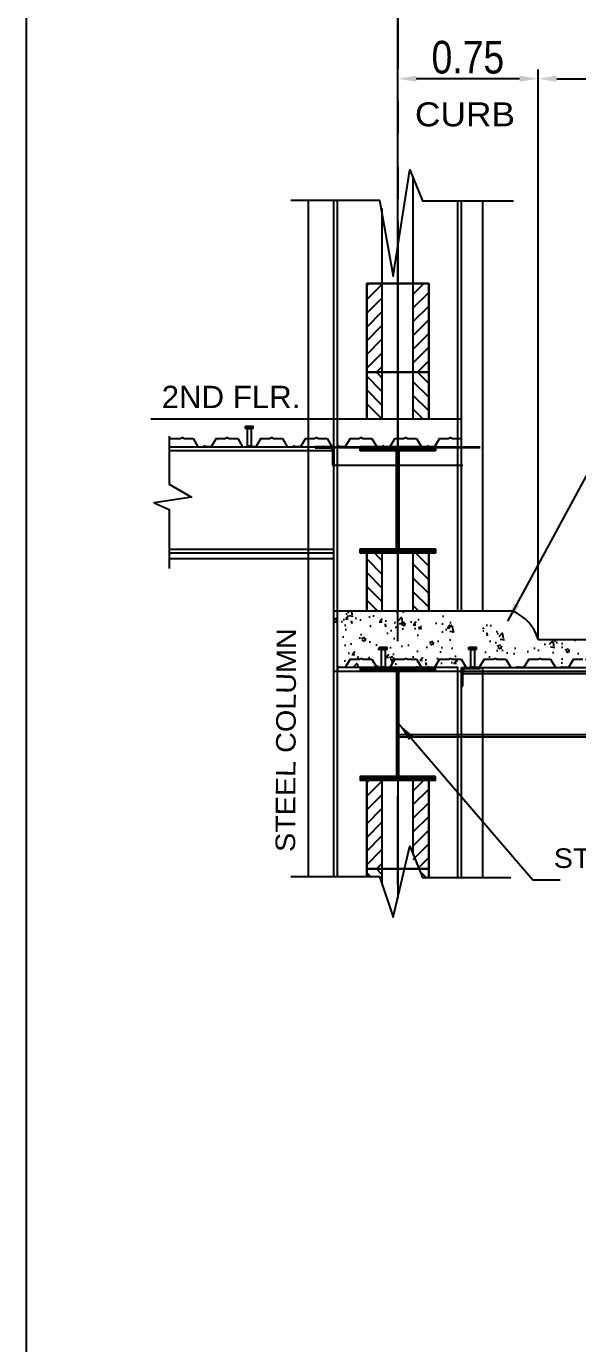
# Model space of a CAD drawing. Header units: millimetres. Extents: x 2148 to 2681, y 758 to 986.
# Drawn here: x 2247.85 to 2253.77, y 779.53 to 793.68 of the extents above; entities that cross this region are included whole.
import ezdxf

# ---------------------------------------------------------------- set-up
doc = ezdxf.new("R2010")
doc.units = ezdxf.units.MM
doc.linetypes.add('CENTER2', pattern=[28.575, 19.05, -3.175, 3.175, -3.175])
doc.linetypes.add('PHANTOMX2', pattern=[5, 2.5, -0.5, 0.5, -0.5, 0.5, -0.5])
for name, color, linetype in [('0.2', 10, 'Continuous'), ('4', 4, 'Continuous'), ('cladding', 2, 'Continuous'), ('contrucion line05', 86, 'Continuous'), ('D', 1, 'Continuous'), ('grid', 241, 'PHANTOMX2'), ('HATCH', 8, 'Continuous'), ('S_GRID LINES', 252, 'Continuous'), ('TEXT', 6, 'Continuous')]:
    doc.layers.add(name, color=color, linetype=linetype)
doc.layers.add('0.3', color=160, linetype='Continuous', lineweight=30)
doc.styles.add('ARIALNW', font='ARIALN.TTF')
doc.styles.add('MMTX$0$ESMX$0$X-OPTA1D', font='x-opta1d')
doc.styles.add('SWISS', font='swissl.ttf')
doc.dimstyles.new('DIM 200', dxfattribs={"dimtxt": 0.36, "dimasz": 0.35, "dimexe": 0.1, "dimexo": 0, "dimgap": 0.08, "dimtad": 1, "dimlfac": 2, "dimrnd": 0.005, "dimzin": 1, "dimdsep": 46, "dimtxsty": 'ARIALNW', "dimcen": 0.09, "dimclrd": 6, "dimclre": 6, "dimclrt": 13, "dimadec": 0, "dimazin": 0, "dimtfac": 1, "dimtofl": 0, "dimtmove": 2, "dimatfit": 3, "dimfxl": 1, "dimtolj": 1, "dimtzin": 0, "dimarcsym": 0})
doc.dimstyles.new('FIM 50', dxfattribs={"dimtxt": 0.35, "dimasz": 0.2, "dimexe": 0.1, "dimexo": 0, "dimgap": 0.05, "dimtad": 1, "dimlfac": 0.5, "dimzin": 0, "dimdsep": 46, "dimtxsty": 'ARIALNW', "dimcen": 0.09, "dimclrd": 6, "dimclre": 6, "dimclrt": 13, "dimadec": 0, "dimazin": 0, "dimtfac": 1, "dimtofl": 0, "dimtmove": 2, "dimatfit": 3, "dimfxl": 1, "dimtolj": 1, "dimtzin": 0, "dimarcsym": 0})
pattern_1 = [(50, (-5876.37944, -5359.62483), (0.364369338, -0.031878171), [0.0381, -0.4191]), (355, (-5876.37944, -5359.62483), (-0.070485652, 0.382113286), [0.03048, -0.33528]), (100.451, (-5876.34907, -5359.6275), (0.293885003, 0.350233376), [0.03238, -0.35618]), (46.1842, (-5876.37944, -5359.52323), (0.542158082, -0.084084656), [0.05715, -0.62865]), (96.6356, (-5876.33426, -5359.53023), (0.47480847, 0.494851112), [0.04857, -0.53427]), (351.184, (-5876.37944, -5359.5232), (0.474809212, 0.494850236), [0.04572, -0.50292]), (21, (-5876.32864, -5359.54863), (0.30322976, -0.204531037), [0.0381, -0.4191]), (326, (-5876.32864, -5359.54863), (0.123604057, 0.368375932), [0.03048, -0.33528]), (71.4514, (-5876.30337, -5359.56567), (0.426832982, 0.163845715), [0.03238, -0.35618]), (37.5, (-5876.37944, -5359.62483), (0.0061772065, 0.1691100777), [0, -0.331216, 0, -0.34036, 0, -0.33655]), (7.5, (-5876.37944, -5359.62483), (0.133639325, 0.2003611496), [0, -0.194056, 0, -0.323596, 0, -0.12827]), (327.5, (-5876.49272, -5359.62483), (0.2711811903, -0.011457488), [0, -0.127, 0, -0.39624, 0, -0.52578]), (317.5, (-5876.54352, -5359.62483), (0.296258363, 0.050852982), [0, -0.1651, 0, -0.263144, 0, -0.37338])]

# ---------------------------------------------------------------- blocks, each defined once
blk = doc.blocks.new('*D2343')
at = {"color": 6, "lineweight": -2, "transparency": 16777216}
for p, q in [((2253.345, 787.092), (2253.345, 793.215)), ((2268.345, 787.092), (2268.345, 793.215)), ((2253.545, 793.115), (2268.145, 793.115))]:
    blk.add_line(p, q, dxfattribs=at)
at = {"color": 6, "transparency": 16777216}
for points in [[(2253.545, 793.148), (2253.545, 793.082), (2253.345, 793.115)], [(2268.145, 793.148), (2268.145, 793.082), (2268.345, 793.115)]]:
    blk.add_solid(points, dxfattribs=at)
at = {"layer": 'Defpoints', "color": 0, "transparency": 16777216}
for p in [(2268.345, 793.115), (2253.345, 787.092, 0), (2268.345, 787.092, 0)]:
    blk.add_point(p, dxfattribs=at)
at = {"color": 13, "transparency": 16777216, "insert": (2260.845, 793.344), "char_height": 0.35, "attachment_point": 5, "style": 'ARIALNW'}
blk.add_mtext('\\A1;7.50', dxfattribs=at)
blk = doc.blocks.new('*D2345')
at = {"color": 6, "lineweight": -2, "transparency": 16777216}
for p, q in [((2251.836, 787.076), (2251.836, 793.215)), ((2253.345, 792.379), (2253.345, 793.215)), ((2253.145, 793.115), (2252.036, 793.115))]:
    blk.add_line(p, q, dxfattribs=at)
at = {"color": 6, "transparency": 16777216}
for points in [[(2252.036, 793.148), (2252.036, 793.082), (2251.836, 793.115)], [(2253.145, 793.148), (2253.145, 793.082), (2253.345, 793.115)]]:
    blk.add_solid(points, dxfattribs=at)
at = {"layer": 'Defpoints', "color": 0, "transparency": 16777216}
for p in [(2251.836, 793.115), (2253.345, 792.379), (2251.836, 787.076, 0)]:
    blk.add_point(p, dxfattribs=at)
at = {"color": 13, "transparency": 16777216, "insert": (2252.59, 793.344), "char_height": 0.35, "attachment_point": 5, "style": 'ARIALNW'}
blk.add_mtext('\\A1;0.75', dxfattribs=at)

msp = doc.modelspace()

# ---------------------------------------------------------------- hatches: boundary and pattern name
at = {"layer": 'contrucion line05', "ltscale": 0.5}
h = msp.add_hatch(dxfattribs=at)
h.set_pattern_fill('ANSI31', color=256, scale=0.833333, style=0)
h.set_pattern_definition([(45, (2098.81284, 798.03615), (-0.073656956, 0.073656956), [])])
h.paths.add_polyline_path([(2252.1695653, 790.9153893), (2252.0028986, 790.9153893), (2252.0028986, 789.9632986), (2252.1695653, 789.9632986)])
h.paths.add_polyline_path([(2251.6695653, 790.9153893), (2251.5028986, 790.9153893), (2251.5028986, 789.9632986), (2251.6695653, 789.9632986)])
h = msp.add_hatch(dxfattribs=at)
h.set_pattern_fill('ANSI31', color=256, scale=0.833333, style=0)
h.set_pattern_definition([(315, (2098.81284, 781.89045), (-0.073656956, -0.073656956), [])])
h.paths.add_polyline_path([(2252.0028986, 789.4632986), (2252.1695653, 789.4632986), (2252.1695653, 789.9632986), (2252.0028986, 789.9632986)])
h.paths.add_polyline_path([(2251.5028986, 789.4632986), (2251.6695653, 789.4632986), (2251.6695653, 789.9632986), (2251.5028986, 789.9632986)])
h = msp.add_hatch(dxfattribs=at)
h.set_pattern_fill('ANSI31', color=256, scale=0.833333, style=0)
h.set_pattern_definition([(315, (2098.81284, 780.22378), (-0.073656956, -0.073656956), [])])
h.paths.add_polyline_path([(2252.0028986, 787.3980019), (2252.1695653, 787.3980019), (2252.1695653, 788.0632986), (2252.0028986, 788.0632986)])
h.paths.add_polyline_path([(2251.5028986, 787.3980019), (2251.6695653, 787.3980019), (2251.6695653, 788.0632986), (2251.5028986, 788.0632986)])
h = msp.add_hatch(dxfattribs=at)
h.set_pattern_fill('ANSI31', color=256, scale=0.833333, style=0)
h.set_pattern_definition([(45, (2098.81284, 792.70281), (-0.073656956, 0.073656956), [])])
h.paths.add_polyline_path([(2252.1695653, 785.5819127), (2252.0028986, 785.5819127), (2252.0028986, 784.6299653), (2252.1695653, 784.6299653)])
h.paths.add_polyline_path([(2251.6695653, 785.5819127), (2251.5028986, 785.5819127), (2251.5028986, 784.6299653), (2251.6695653, 784.6299653)])
h = msp.add_hatch(dxfattribs=at)
h.set_pattern_fill('ANSI31', color=256, scale=0.833333, style=0)
h.set_pattern_definition([(315, (2098.81284, 776.55712), (-0.073656956, -0.073656956), [])])
h.paths.add_polyline_path([(2252.0661104, 784.6299653), (2252.1037062, 784.5387207), (2252.1695653, 784.5387207), (2252.1695653, 784.6299653)])
h.paths.add_polyline_path([(2251.5028986, 784.5464127), (2251.6388216, 784.5464127), (2251.668081, 784.4617803), (2251.6695653, 784.4617803), (2251.6695653, 784.6299653), (2251.5028986, 784.6299653)])
at = {"layer": 'D'}
h = msp.add_hatch(dxfattribs=at)
h.set_pattern_fill('AR-CONC', color=256, scale=0.002, style=0)
h.set_pattern_definition(pattern_1)
h.paths.add_polyline_path([(2252.4821915, 786.7916731), (2252.4821915, 787.3980019), (2251.1902724, 787.3980019), (2251.1902724, 786.7916731)])
h.paths.add_polyline_path([(2251.1502724, 786.7516731), (2251.1902724, 786.7516731), (2251.1902724, 786.7916731), (2251.1902724, 787.3980019), (2251.1502724, 787.3980019)])
h = msp.add_hatch(dxfattribs=at)
h.set_pattern_fill('AR-CONC', color=256, scale=0.002, style=0)
h.set_pattern_definition(pattern_1)
h.paths.add_polyline_path([(2257.4023504, 787.0115719), (2257.4783777, 787.0115719), (2257.4783777, 786.9873593), (2257.45999, 786.9873593), (2257.45999, 786.7916731), (2257.5129073, 786.7916731), (2257.5643493, 786.8803586), (2257.6643493, 786.8803586), (2257.6816028, 786.8897532), (2257.6988562, 786.8803586), (2257.7988562, 786.8803586), (2257.8502982, 786.7916731), (2257.9097302, 786.7916731), (2257.9216166, 786.8047851), (2257.933503, 786.7916731), (2257.992935, 786.7916731), (2258.044377, 786.8803586), (2258.144377, 786.8803586), (2258.1616304, 786.8897532), (2258.1788839, 786.8803586), (2258.2788839, 786.8803586), (2258.3303259, 786.7916731), (2258.3897579, 786.7916731), (2258.4016443, 786.8047851), (2258.4135307, 786.7916731), (2258.4729627, 786.7916731), (2258.5244047, 786.8803586), (2258.5305556, 786.8803586), (2258.5305556, 787.0916731), (2252.9944825, 787.0916731, 0.2091093249), (2252.7508894, 787.386206), (2252.7508894, 786.8576307), (2252.7640727, 786.8803586), (2252.8640727, 786.8803586), (2252.8813261, 786.8897532), (2252.8985795, 786.8803586), (2252.9985795, 786.8803586), (2253.0500215, 786.7916731), (2253.1094535, 786.7916731), (2253.1213399, 786.8047851), (2253.1332263, 786.7916731), (2253.1926583, 786.7916731), (2253.2441003, 786.8803586), (2253.3441003, 786.8803586), (2253.3613537, 786.8897532), (2253.3786072, 786.8803586), (2253.4786072, 786.8803586), (2253.5300492, 786.7916731), (2253.5894812, 786.7916731), (2253.6013676, 786.8047851), (2253.613254, 786.7916731), (2253.672686, 786.7916731), (2253.724128, 786.8803586), (2253.824128, 786.8803586), (2253.8413814, 786.8897532), (2253.8586348, 786.8803586), (2253.9586348, 786.8803586), (2254.0100769, 786.7916731), (2254.0620436, 786.7916731), (2254.0620436, 786.9873593), (2254.0421567, 786.9873593), (2254.0421567, 787.0115719), (2254.118184, 787.0115719), (2254.118184, 786.9873593), (2254.0997963, 786.9873593), (2254.0997963, 786.7916731), (2254.1527136, 786.7916731), (2254.2041557, 786.8803586), (2254.3041557, 786.8803586), (2254.3214091, 786.8897532), (2254.3386625, 786.8803586), (2254.4386625, 786.8803586), (2254.4901045, 786.7916731), (2254.5495365, 786.7916731), (2254.5614229, 786.8047851), (2254.5733093, 786.7916731), (2254.6327413, 786.7916731), (2254.6841833, 786.8803586), (2254.7841833, 786.8803586), (2254.8014368, 786.8897532), (2254.8186902, 786.8803586), (2254.9186902, 786.8803586), (2254.9701322, 786.7916731), (2255.0295642, 786.7916731), (2255.0414506, 786.8047851), (2255.053337, 786.7916731), (2255.112769, 786.7916731), (2255.164211, 786.8803586), (2255.264211, 786.8803586), (2255.2814644, 786.8897532), (2255.2987178, 786.8803586), (2255.3987178, 786.8803586), (2255.4501599, 786.7916731), (2255.5021266, 786.7916731), (2255.5021266, 786.9873593), (2255.4822397, 786.9873593), (2255.4822397, 787.0115719), (2255.558267, 787.0115719), (2255.558267, 786.9873593), (2255.5398793, 786.9873593), (2255.5398793, 786.7916731), (2255.5927967, 786.7916731), (2255.6442387, 786.8803586), (2255.7442387, 786.8803586), (2255.7614921, 786.8897532), (2255.7787455, 786.8803586), (2255.8787455, 786.8803586), (2255.9301875, 786.7916731), (2255.9896195, 786.7916731), (2256.0015059, 786.8047851), (2256.0133923, 786.7916731), (2256.0728243, 786.7916731), (2256.1242663, 786.8803586), (2256.2242663, 786.8803586), (2256.2415198, 786.8897532), (2256.2587732, 786.8803586), (2256.3587732, 786.8803586), (2256.4102152, 786.7916731), (2256.4696472, 786.7916731), (2256.4815336, 786.8047851), (2256.49342, 786.7916731), (2256.552852, 786.7916731), (2256.604294, 786.8803586), (2256.704294, 786.8803586), (2256.7215474, 786.8897532), (2256.7388009, 786.8803586), (2256.8388009, 786.8803586), (2256.8902429, 786.7916731), (2256.9496749, 786.7916731), (2256.9615613, 786.8047851), (2256.9734477, 786.7916731), (2257.0328797, 786.7916731), (2257.0843217, 786.8803586), (2257.1843217, 786.8803586), (2257.2015751, 786.8897532), (2257.2188285, 786.8803586), (2257.3188285, 786.8803586), (2257.3702705, 786.7916731), (2257.4222373, 786.7916731), (2257.4222373, 786.9873593), (2257.4023504, 786.9873593)])
at = {"layer": 'HATCH', "ltscale": 0.5}
h = msp.add_hatch(dxfattribs=at)
h.set_pattern_fill('ANSI31', color=256, scale=0.04, style=0)
h.set_pattern_definition([(45, (321256.9054216, 11783.3777246), (-0.00353553390593, 0.00353553390593), [])])
h.paths.add_polyline_path([(2251.1376942, 789.1256454, 0.318843234), (2251.1125182, 789.1512986), (2251.1502377, 789.1512986), (2251.1496942, 788.9632995), (2251.1376942, 788.9632995)])
h.paths.add_polyline_path([(2250.9502238, 789.1632986), (2250.9502238, 789.1512986), (2251.1502377, 789.1512986), (2251.1502724, 789.1632986)])
h = msp.add_hatch(dxfattribs=at)
h.set_pattern_fill('ANSI31', color=256, scale=0.04, style=0)
h.set_pattern_definition([(45, (321220.904176, 11783.3777246), (-0.00353553390593, 0.00353553390593), [])])
edge = h.paths.add_edge_path()
edge.add_line((2252.2409672, 788.0632986), (2251.8637374, 788.0632986))
edge.add_arc((2251.8637374, 788.0788976), 0.0155989, 174.09726714, 270, ccw=False)
edge.add_line((2251.8482212, 788.0805017), (2251.8482212, 789.1060958))
edge.add_arc((2251.8637374, 789.1077), 0.0155989, 89.63455467, 185.90273286, ccw=False)
edge.add_line((2251.8638369, 789.1232986), (2252.2409672, 789.1232986))
edge.add_line((2252.2409672, 789.1232986), (2252.2409672, 789.1632986))
edge.add_line((2252.2409672, 789.1632986), (2251.4325549, 789.1632986))
edge.add_line((2251.4325549, 789.1632986), (2251.4325549, 789.1232986))
edge.add_line((2251.4325549, 789.1232986), (2251.808588, 789.1232986))
edge.add_arc((2251.8086875, 789.1077), 0.0155989, -4.29209329, 90.36544533, ccw=False)
edge.add_line((2251.8242427, 789.1065326), (2251.8242427, 788.080065))
edge.add_arc((2251.8086875, 788.0788976), 0.0155989, -90, 4.29209328, ccw=False)
edge.add_line((2251.8086875, 788.0632986), (2251.4325549, 788.0632986))
edge.add_line((2251.4325549, 788.0632986), (2251.4325549, 788.0232986))
edge.add_line((2251.4325549, 788.0232986), (2252.2409672, 788.0232986))
edge.add_line((2252.2409672, 788.0232986), (2252.2409672, 788.0632986))
h = msp.add_hatch(dxfattribs=at)
h.set_pattern_fill('ANSI31', color=256, scale=0.04, style=0)
h.set_pattern_definition([(45, (321220.903647, 11781.006099), (-0.00353553390593, 0.00353553390593), [])])
edge = h.paths.add_edge_path()
edge.add_line((2252.2404381, 785.6219127), (2251.8632083, 785.6219127))
edge.add_arc((2251.8632083, 785.6375116), 0.0155989, 174.09726714, 270, ccw=False)
edge.add_line((2251.8476921, 785.6391158), (2251.8476921, 786.7344703))
edge.add_arc((2251.8632083, 786.7360745), 0.0155989, 89.63455467, 185.90273286, ccw=False)
edge.add_line((2251.8633078, 786.7516731), (2252.2404381, 786.7516731))
edge.add_line((2252.2404381, 786.7516731), (2252.2404381, 786.7916731))
edge.add_line((2252.2404381, 786.7916731), (2251.4320258, 786.7916731))
edge.add_line((2251.4320258, 786.7916731), (2251.4320258, 786.7516731))
edge.add_line((2251.4320258, 786.7516731), (2251.8080589, 786.7516731))
edge.add_arc((2251.8081584, 786.7360745), 0.0155989, -4.29209329, 90.36544533, ccw=False)
edge.add_line((2251.8237136, 786.7349071), (2251.8237136, 785.638679))
edge.add_arc((2251.8081584, 785.6375116), 0.0155989, -90, 4.29209328, ccw=False)
edge.add_line((2251.8081584, 785.6219127), (2251.4320258, 785.6219127))
edge.add_line((2251.4320258, 785.6219127), (2251.4320258, 785.5819127))
edge.add_line((2251.4320258, 785.5819127), (2252.2404381, 785.5819127))
edge.add_line((2252.2404381, 785.5819127), (2252.2404381, 785.6219127))
h = msp.add_hatch(dxfattribs=at)
h.set_pattern_fill('ANSI31', color=256, scale=0.04, style=0)
h.set_pattern_definition([(135, (-316753.2329576, 11781.006099), (0.00353553390593, 0.00353553390593), [])])
h.paths.add_polyline_path([(2252.5347698, 786.7540198, -0.318843234), (2252.5599457, 786.7796731), (2252.5222262, 786.7796731), (2252.5227698, 786.5916739), (2252.5347698, 786.5916739)])
h.paths.add_polyline_path([(2252.7222401, 786.7916731), (2252.7222401, 786.7796731), (2252.5222262, 786.7796731), (2252.5221915, 786.7916731)])

# ---------------------------------------------------------------- linework, layer by layer
at = {"layer": '0.2', "ltscale": 0.5}
for p, q in [((2252.0028986, 789.9632986, 0.0000001), (2252.0028986, 792.0484723, 0.0000001)), ((2251.6695653, 789.9632986, 0.0000001), (2251.6695653, 791.72258, 0.0000001)), ((2251.6695653, 789.4632986, 0.0000001), (2251.6695653, 789.9632986, 0.0000001)), ((2252.0028986, 789.4632986, 0.0000001), (2252.0028986, 789.9632986, 0.0000001)), ((2251.6695653, 787.3980019, 0.0000001), (2251.6695653, 788.0632986, 0.0000001)), ((2252.0028986, 787.3980019, 0.0000001), (2252.0028986, 788.0632986, 0.0000001)), ((2251.6695653, 784.4617803, 0.0000001), (2251.6695653, 785.5819127, 0.0000001)), ((2252.0028986, 784.7833793, 0.0000001), (2252.0028986, 785.6219127, 0.0000001))]:
    msp.add_line(p, q, dxfattribs=at)
at = {"layer": '0.3', "ltscale": 0.5, "elevation": 0.0000001}
msp.add_lwpolyline([(2251.5028986, 789.9632986), (2252.1695653, 789.9632986), (2252.1695653, 790.9153893), (2251.5028986, 790.9153893)], close=True, dxfattribs=at)
for points in [[(2251.5028986, 789.4632986), (2251.5028986, 789.9632986), (2252.1695653, 789.9632986), (2252.1695653, 789.4632986)], [(2251.8482212, 788.6299653), (2251.8242427, 788.6299653)], [(2251.5028986, 787.3980019), (2251.5028986, 788.0632986)], [(2252.1695653, 788.0632986), (2252.1695653, 787.3980019)], [(2251.8476921, 785.9632986), (2251.8237136, 785.9632986)], [(2251.5028986, 785.5819127), (2251.5028986, 784.6299653), (2252.1695653, 784.6299653), (2252.1695653, 785.5819127)], [(2251.5028986, 784.5464127), (2251.5028986, 784.6299653), (2252.1695653, 784.6299653), (2252.1695653, 784.5387207)]]:
    msp.add_lwpolyline(points, dxfattribs=at)
at = {"layer": '4', "elevation": 0}
msp.add_lwpolyline([(2272.8500187, 797.1148082), (2247.8451459, 797.1148082), (2247.8451459, 763.8388046), (2272.8500187, 763.8388046)], close=True, dxfattribs=at)
at = {"layer": 'cladding', "elevation": 0}
for points in [[(2250.6878049, 791.8115057), (2251.6388216, 791.8115057), (2251.7888088, 790.9964266), (2251.9659388, 792.1381734), (2252.1037062, 791.8038137), (2253.080632, 791.8038137)], [(2250.6878049, 784.5464127), (2251.6388216, 784.5464127), (2251.7888088, 784.1125762), (2251.9659388, 784.8730804), (2252.1037062, 784.5387207), (2253.0512159, 784.5387207)]]:
    msp.add_lwpolyline(points, dxfattribs=at)
at = {"layer": 'D', "color": 3, "ltscale": 0.5}
for p, q in [((2251.1502724, 784.5464127, 0.0000001), (2251.1502724, 791.8115057, 0.0000001)), ((2251.1902724, 784.5464127, 0.0000001), (2251.1902724, 791.8115057, 0.0000001)), ((2252.4821915, 787.3980019, 0.0000001), (2252.4821915, 791.8038137, 0.0000001)), ((2252.5221915, 787.3980019, 0.0000001), (2252.5221915, 791.8038137, 0.0000001)), ((2252.4821915, 784.5387207, 0.0000001), (2252.4821915, 786.7916731, 0.0000001)), ((2252.5221915, 784.5387207, 0.0000001), (2252.5221915, 786.7916731, 0.0000001)), ((2252.5221915, 786.7916731, 0), (2269.1502724, 786.7916731, 0)), ((2252.5221915, 786.7516731, 0), (2257.828111, 786.7516731, 0))]:
    msp.add_line(p, q, dxfattribs=at)
at = {"layer": 'D', "color": 2}
for p, q in [((2251.836232, 791.5812796, 0.0000001), (2251.836232, 789.1632986, 0.0000001)), ((2251.836232, 788.0232986, 0.0000001), (2251.836232, 787.3980019, 0.0000001)), ((2251.836232, 785.5819127, 0.0000001), (2251.836232, 784.3161866, 0.0000001))]:
    msp.add_line(p, q, dxfattribs=at)
at = {"layer": 'D', "ltscale": 0.5}
for p, q in [((2249.1830361, 789.4632986, 0.0000003), (2252.5221915, 789.4632986, 0.0000003)), ((2249.3825882, 789.1632986, 0.0000002), (2251.1515179, 789.1632986, 0.0000002)), ((2249.3825882, 789.1232986, 0.0000002), (2251.1515179, 789.1232986, 0.0000002)), ((2250.9502238, 789.1632986, 0.0000002), (2250.9502238, 789.1512986, 0.0000002)), ((2251.4325549, 789.1512986, 0.0000002), (2250.9502238, 789.1512986, 0.0000002)), ((2251.1376942, 788.9632995, -0.0000001), (2251.1376942, 789.1256454, 0.0000001)), ((2252.7222401, 789.1512986, 0.0000002), (2252.2409672, 789.1512986, 0.0000002)), ((2251.8242427, 788.9632995, -0.0000001), (2251.1376942, 788.9632995, -0.0000001)), ((2252.5347698, 788.9632995, -0.0000001), (2251.8482212, 788.9632995, -0.0000001)), ((2249.3825882, 788.0632986, 0.0000002), (2251.1515179, 788.0632986, 0.0000002)), ((2249.3825882, 788.0232986, 0.0000002), (2251.1515179, 788.0232986, 0.0000002)), ((2253.0759469, 787.3980019, 0), (2251.1502724, 787.3980019, 0.0000001)), ((2253.3447031, 787.0916731, 0), (2268.3450643, 787.0916731, 0.0000001))]:
    msp.add_line(p, q, dxfattribs=at)
at = {"layer": 'D'}
for p, q in [((2251.1502724, 786.7516731, -0.0000001), (2257.828111, 786.7516731, 0)), ((2252.5221915, 786.7269823, -0.0000001), (2257.828111, 786.7269823, 0)), ((2251.8476921, 786.0721202, 0), (2269.8237136, 786.0721202, 0.0000002)), ((2251.8476921, 786.0474294, 0), (2269.8237136, 786.0474294, 0.0000002))]:
    msp.add_line(p, q, dxfattribs=at)
at = {"layer": 'D', "ltscale": 0.5, "elevation": 0}
msp.add_lwpolyline([(2249.3802315, 789.2758275), (2249.3802315, 788.7625121), (2249.6214534, 788.6204093), (2249.2202591, 788.5620483), (2249.3802315, 788.4909993), (2249.3802315, 787.856618)], dxfattribs=at)
at = {"layer": 'D', "color": 3, "ltscale": 0.5, "elevation": 0.0000001}
for points in [[(2251.808787, 789.1232986), (2251.4325549, 789.1232986), (2251.4325549, 789.1632986), (2252.2409672, 789.1632986), (2252.2409672, 789.1232986), (2251.8636379, 789.1232986)], [(2251.8242427, 788.0777301), (2251.8242427, 789.1088675)], [(2251.8482212, 789.1093042), (2251.8482212, 788.0772934)], [(2251.8637374, 788.0632986), (2252.2409672, 788.0632986), (2252.2409672, 788.0232986), (2251.4325549, 788.0232986), (2251.4325549, 788.0632986), (2251.8086875, 788.0632986)]]:
    msp.add_lwpolyline(points, dxfattribs=at)
at = {"layer": 'D', "color": 3, "ltscale": 0.5}
for points, elevation in [([(2252.2409672, 788.0632986), (2251.8637374, 788.0632986, -0.4447202436), (2251.8482212, 788.0805017), (2251.8482212, 789.1060958, -0.4466315217), (2251.8638369, 789.1232986), (2252.2409672, 789.1232986), (2252.2409672, 789.1632986), (2251.4325549, 789.1632986), (2251.4325549, 789.1232986), (2251.808588, 789.1232986, -0.4382281274), (2251.8242427, 789.1065326), (2251.8242427, 788.080065, -0.4363286722), (2251.8086875, 788.0632986), (2251.4325549, 788.0632986), (2251.4325549, 788.0232986), (2252.2409672, 788.0232986)], 0.0000001), ([(2252.2404381, 785.6219127), (2251.8632083, 785.6219127, -0.4447202436), (2251.8476921, 785.6391158), (2251.8476921, 786.7344703, -0.4466315217), (2251.8633078, 786.7516731), (2252.2404381, 786.7516731), (2252.2404381, 786.7916731), (2251.4320258, 786.7916731), (2251.4320258, 786.7516731), (2251.8080589, 786.7516731, -0.4382281274), (2251.8237136, 786.7349071), (2251.8237136, 785.638679, -0.4363286722), (2251.8081584, 785.6219127), (2251.4320258, 785.6219127), (2251.4320258, 785.5819127), (2252.2404381, 785.5819127)], 0)]:
    msp.add_lwpolyline(points, format="xyb", close=True, dxfattribs=dict(at, elevation=elevation))
at = {"layer": 'D', "color": 3, "ltscale": 0.5, "elevation": 0}
msp.add_lwpolyline([(2251.1902724, 786.7516731), (2252.4821915, 786.7516731), (2252.4821915, 786.7916731), (2251.1902724, 786.7916731)], close=True, dxfattribs=at)
at = {"layer": 'D', "ltscale": 0.5}
for centre, radius, start, end in [((2251.1070367, 789.1207387, 0.0000002), 0.0310476, 9.09297313, 79.8310934), ((2252.8861761, 786.9604469, 0), 0.4769353, 15.97062932, 66.55326067)]:
    msp.add_arc(centre, radius, start, end, dxfattribs=at)
at = {"layer": 'D', "color": 3, "ltscale": 0.5}
for centre, start, end in [((2251.8086875, 789.1077, 0.0000001), 355.87706099, 90.365456), ((2251.8637374, 789.1077, 0.0000001), 89.634544, 184.12293901), ((2251.8086875, 788.0788976, 0.0000001), 269.634544, 4.12293901), ((2251.8637374, 788.0788976, 0.0000001), 175.87706099, 270.365456)]:
    msp.add_arc(centre, 0.0155989, start, end, dxfattribs=at)
at = {"layer": 'grid', "ltscale": 0.7}
msp.add_line((2251.836232, 794.9736227, 0.0000001), (2251.836232, 790.8543919, 0.0000001), dxfattribs=at)
at = {"layer": 'HATCH', "linetype": 'ByBlock', "ltscale": 0.5}
for p, q in [((2250.8768547, 784.5464127, 0.0000001), (2250.8768547, 791.8115057, 0.0000001)), ((2252.7508894, 787.3980019, 0.0000001), (2252.7508894, 791.8038137, 0.0000001)), ((2249.3825882, 787.9632986, 0.0000002), (2251.1502724, 787.9632986, 0.0000002)), ((2252.7508894, 784.5387207, 0.0000001), (2252.7508894, 786.7916731, 0.0000001))]:
    msp.add_line(p, q, dxfattribs=at)
at = {"layer": 'HATCH', "linetype": 'CENTER2', "ltscale": 0.05}
for p, q in [((2251.836232, 788.0632986, 0.0000001), (2251.836232, 791.5812796, 0.0000001)), ((2251.836232, 787.3980019, 0.0000001), (2251.836232, 788.0232986, 0.0000001)), ((2251.836232, 784.4617803, 0.0000001), (2251.836232, 786.7916731, 0.0000001))]:
    msp.add_line(p, q, dxfattribs=at)
at = {"layer": 'HATCH', "ltscale": 0.5}
for p, q in [((2249.3950764, 789.2519841, -0.0000001), (2249.4950764, 789.2519841, -0.0000001)), ((2249.4950764, 789.2519841, -0.0000001), (2249.503879, 789.2519841, -0.0000001)), ((2249.503879, 789.2519841, -0.0000001), (2249.5211324, 789.2613788, -0.0000007)), ((2249.5383858, 789.2519841, -0.0000001), (2249.5211324, 789.2613788, -0.0000007)), ((2249.5383858, 789.2519841, -0.0000001), (2249.6383858, 789.2519841, -0.0000001)), ((2249.6383858, 789.2519841, -0.0000001), (2249.6898278, 789.1632986, 0.0000002)), ((2249.8839066, 789.2519841, -0.0000001), (2249.8324646, 789.1632986, 0.0000002)), ((2249.8839066, 789.2519841, -0.0000001), (2249.9839066, 789.2519841, -0.0000001)), ((2249.9839066, 789.2519841, -0.0000001), (2250.0011601, 789.2613788, -0.0000007)), ((2250.0184135, 789.2519841, -0.0000001), (2250.0011601, 789.2613788, -0.0000007)), ((2250.0184135, 789.2519841, -0.0000001), (2250.1184135, 789.2519841, -0.0000001)), ((2250.1184135, 789.2519841, -0.0000001), (2250.1698555, 789.1632986, 0.0000002)), ((2250.3639343, 789.2519841, -0.0000001), (2250.3124923, 789.1632986, 0.0000002)), ((2250.3639343, 789.2519841, -0.0000001), (2250.4639343, 789.2519841, -0.0000001)), ((2250.4639343, 789.2519841, -0.0000001), (2250.4811877, 789.2613788, -0.0000007)), ((2250.4984412, 789.2519841, -0.0000001), (2250.4811877, 789.2613788, -0.0000007)), ((2250.4984412, 789.2519841, -0.0000001), (2250.5984412, 789.2519841, -0.0000001)), ((2250.5984412, 789.2519841, -0.0000001), (2250.6498832, 789.1632986, 0.0000002)), ((2250.843962, 789.2519841, -0.0000001), (2250.79252, 789.1632986, 0.0000002)), ((2250.843962, 789.2519841, -0.0000001), (2250.943962, 789.2519841, -0.0000001)), ((2250.943962, 789.2519841, -0.0000001), (2250.9612154, 789.2613788, -0.0000007)), ((2250.9784688, 789.2519841, -0.0000001), (2250.9612154, 789.2613788, -0.0000007)), ((2250.9784688, 789.2519841, -0.0000001), (2251.0784688, 789.2519841, -0.0000001)), ((2251.0784688, 789.2519841, -0.0000001), (2251.1299108, 789.1632986, 0.0000002)), ((2251.3239896, 789.2519841, -0.0000001), (2251.2725476, 789.1632986, 0.0000002)), ((2251.3239896, 789.2519841, -0.0000001), (2251.4239896, 789.2519841, -0.0000001)), ((2251.4239896, 789.2519841, -0.0000001), (2251.4412431, 789.2613788, -0.0000007)), ((2251.4584965, 789.2519841, -0.0000001), (2251.4412431, 789.2613788, -0.0000007)), ((2251.4584965, 789.2519841, -0.0000001), (2251.5584965, 789.2519841, -0.0000001)), ((2251.5584965, 789.2519841, -0.0000001), (2251.6099385, 789.1632986, 0.0000002)), ((2251.8040173, 789.2519841, -0.0000001), (2251.7525753, 789.1632986, 0.0000002)), ((2251.8040173, 789.2519841, -0.0000001), (2251.9040173, 789.2519841, -0.0000001)), ((2251.9040173, 789.2519841, -0.0000001), (2251.9212707, 789.2613788, -0.0000007)), ((2251.9385242, 789.2519841, -0.0000001), (2251.9212707, 789.2613788, -0.0000007)), ((2251.9385242, 789.2519841, -0.0000001), (2252.0385242, 789.2519841, -0.0000001)), ((2252.0385242, 789.2519841, -0.0000001), (2252.0899662, 789.1632986, 0.0000002)), ((2252.284045, 789.2519841, -0.0000001), (2252.232603, 789.1632986, 0.0000002)), ((2252.284045, 789.2519841, -0.0000001), (2252.384045, 789.2519841, -0.0000001)), ((2252.384045, 789.2519841, -0.0000001), (2252.4012984, 789.2613788, -0.0000007)), ((2252.4185518, 789.2519841, -0.0000001), (2252.4012984, 789.2613788, -0.0000007)), ((2252.4185518, 789.2519841, -0.0000001), (2252.5185518, 789.2519841, -0.0000001)), ((2249.6898278, 789.1632986, 0.0000002), (2249.7492598, 789.1632986, 0.0000002)), ((2249.7492598, 789.1632986, 0.0000002), (2249.7611462, 789.1764106, -0.0000007)), ((2249.7730326, 789.1632986, 0.0000002), (2249.7611462, 789.1764106, -0.0000007)), ((2249.8324646, 789.1632986, 0.0000002), (2249.7730326, 789.1632986, 0.0000002)), ((2250.1698555, 789.1632986, 0.0000002), (2250.2292875, 789.1632986, 0.0000002)), ((2250.2292875, 789.1632986, 0.0000002), (2250.2411739, 789.1764106, -0.0000007)), ((2250.2530603, 789.1632986, 0.0000002), (2250.2411739, 789.1764106, -0.0000007)), ((2250.3124923, 789.1632986, 0.0000002), (2250.2530603, 789.1632986, 0.0000002)), ((2250.6498832, 789.1632986, 0.0000002), (2250.7093152, 789.1632986, 0.0000002)), ((2250.7093152, 789.1632986, 0.0000002), (2250.7212016, 789.1764106, -0.0000007)), ((2250.733088, 789.1632986, 0.0000002), (2250.7212016, 789.1764106, -0.0000007)), ((2250.79252, 789.1632986, 0.0000002), (2250.733088, 789.1632986, 0.0000002)), ((2250.9502238, 789.1632986, 0.0000002), (2252.7222401, 789.1632986, 0.0000002)), ((2250.9502238, 789.1512986, 0.0000002), (2251.1125182, 789.1512986, 0.0000002)), ((2251.1299108, 789.1632986, 0.0000002), (2251.1893428, 789.1632986, 0.0000002)), ((2251.1502724, 789.1632986, 0.0000002), (2251.1496942, 788.9632995, -0.0000001)), ((2251.1893428, 789.1632986, 0.0000002), (2251.2012292, 789.1764106, -0.0000007)), ((2251.2131156, 789.1632986, 0.0000002), (2251.2012292, 789.1764106, -0.0000007)), ((2251.2725476, 789.1632986, 0.0000002), (2251.2131156, 789.1632986, 0.0000002)), ((2251.4325549, 789.1232986, 0.0000001), (2251.808787, 789.1232986, 0.0000001)), ((2252.2589226, 789.1632986, 0.0000002), (2251.4505103, 789.1632986, 0.0000002)), ((2251.6099385, 789.1632986, 0.0000002), (2251.6693705, 789.1632986, 0.0000002)), ((2251.6693705, 789.1632986, 0.0000002), (2251.6812569, 789.1764106, -0.0000007)), ((2251.6931433, 789.1632986, 0.0000002), (2251.6812569, 789.1764106, -0.0000007)), ((2251.7525753, 789.1632986, 0.0000002), (2251.6931433, 789.1632986, 0.0000002)), ((2251.8636379, 789.1232986, 0.0000001), (2252.2409672, 789.1232986, 0.0000001)), ((2252.0899662, 789.1632986, 0.0000002), (2252.1493982, 789.1632986, 0.0000002)), ((2252.1493982, 789.1632986, 0.0000002), (2252.1612846, 789.1764106, -0.0000007)), ((2252.173171, 789.1632986, 0.0000002), (2252.1612846, 789.1764106, -0.0000007)), ((2252.232603, 789.1632986, 0.0000002), (2252.173171, 789.1632986, 0.0000002)), ((2251.1496942, 788.9632995, -0.0000001), (2251.1376942, 788.9632995, -0.0000001)), ((2251.4325549, 788.0232986, 0.0000001), (2252.2409672, 788.0232986, 0.0000001)), ((2251.1893428, 786.7916731, 0), (2251.2012292, 786.8047851, -0.0000009)), ((2251.2131156, 786.7916731, 0), (2251.2012292, 786.8047851, -0.0000009)), ((2251.3239896, 786.8803586, -0.0000003), (2251.2725476, 786.7916731, 0)), ((2251.3239896, 786.8803586, -0.0000003), (2251.4239896, 786.8803586, -0.0000003)), ((2251.4239896, 786.8803586, -0.0000003), (2251.4412431, 786.8897532, -0.0000009)), ((2251.4584965, 786.8803586, -0.0000003), (2251.4412431, 786.8897532, -0.0000009)), ((2251.4584965, 786.8803586, -0.0000003), (2251.5584965, 786.8803586, -0.0000003)), ((2251.5584965, 786.8803586, -0.0000003), (2251.6099385, 786.7916731, 0)), ((2251.6693705, 786.7916731, 0), (2251.6812569, 786.8047851, -0.0000009)), ((2251.6693705, 786.7916731, 0), (2251.6812569, 786.8047851, -0.0000009)), ((2251.6931433, 786.7916731, 0), (2251.6812569, 786.8047851, -0.0000009)), ((2251.6931433, 786.7916731, 0), (2251.6812569, 786.8047851, -0.0000009)), ((2251.8040173, 786.8803586, -0.0000003), (2251.7525753, 786.7916731, 0)), ((2251.8040173, 786.8803586, -0.0000003), (2251.9040173, 786.8803586, -0.0000003)), ((2251.9040173, 786.8803586, -0.0000003), (2251.9212707, 786.8897532, -0.0000009)), ((2251.9385242, 786.8803586, -0.0000003), (2251.9212707, 786.8897532, -0.0000009)), ((2251.9385242, 786.8803586, -0.0000003), (2252.0385242, 786.8803586, -0.0000003)), ((2252.0385242, 786.8803586, -0.0000003), (2252.0899662, 786.7916731, 0)), ((2252.1493982, 786.7916731, 0), (2252.1612846, 786.8047851, -0.0000009)), ((2252.173171, 786.7916731, 0), (2252.1612846, 786.8047851, -0.0000009)), ((2252.284045, 786.8803586, -0.0000003), (2252.232603, 786.7916731, 0)), ((2252.284045, 786.8803586, -0.0000003), (2252.384045, 786.8803586, -0.0000003)), ((2252.384045, 786.8803586, -0.0000003), (2252.4012984, 786.8897532, -0.0000009)), ((2252.4185518, 786.8803586, -0.0000003), (2252.4012984, 786.8897532, -0.0000009)), ((2252.4185518, 786.8803586, -0.0000003), (2252.5185518, 786.8803586, -0.0000003)), ((2252.5185518, 786.8803586, -0.0000003), (2252.5699938, 786.7916731, 0)), ((2252.5185518, 786.8803586, -0.0000003), (2252.5699938, 786.7916731, 0)), ((2252.6294258, 786.7916731, 0), (2252.6413122, 786.8047851, -0.0000009)), ((2252.6294258, 786.7916731, 0), (2252.6413122, 786.8047851, -0.0000009)), ((2252.6531986, 786.7916731, 0), (2252.6413122, 786.8047851, -0.0000009)), ((2252.6531986, 786.7916731, 0), (2252.6413122, 786.8047851, -0.0000009)), ((2252.7640727, 786.8803586, -0.0000003), (2252.7126306, 786.7916731, 0)), ((2252.7640727, 786.8803586, -0.0000003), (2252.8640727, 786.8803586, -0.0000003)), ((2252.8640727, 786.8803586, -0.0000003), (2252.8813261, 786.8897532, -0.0000009)), ((2252.8985795, 786.8803586, -0.0000003), (2252.8813261, 786.8897532, -0.0000009)), ((2252.8985795, 786.8803586, -0.0000003), (2252.9985795, 786.8803586, -0.0000003)), ((2252.9985795, 786.8803586, -0.0000003), (2253.0500215, 786.7916731, 0)), ((2253.1094535, 786.7916731, 0), (2253.1213399, 786.8047851, -0.0000009)), ((2253.1332263, 786.7916731, 0), (2253.1213399, 786.8047851, -0.0000009)), ((2253.2441003, 786.8803586, -0.0000003), (2253.1926583, 786.7916731, 0)), ((2253.2441003, 786.8803586, -0.0000003), (2253.3441003, 786.8803586, -0.0000003)), ((2253.3441003, 786.8803586, -0.0000003), (2253.3613537, 786.8897532, -0.0000009)), ((2253.3786072, 786.8803586, -0.0000003), (2253.3613537, 786.8897532, -0.0000009)), ((2253.3786072, 786.8803586, -0.0000003), (2253.4786072, 786.8803586, -0.0000003)), ((2253.4786072, 786.8803586, -0.0000003), (2253.5300492, 786.7916731, 0)), ((2253.5894812, 786.7916731, 0), (2253.6013676, 786.8047851, -0.0000009)), ((2253.613254, 786.7916731, 0), (2253.6013676, 786.8047851, -0.0000009)), ((2253.724128, 786.8803586, -0.0000003), (2253.672686, 786.7916731, 0)), ((2253.724128, 786.8803586, -0.0000003), (2253.824128, 786.8803586, -0.0000003)), ((2251.2725476, 786.7916731, 0), (2251.2131156, 786.7916731, 0)), ((2251.6099385, 786.7916731, 0), (2251.6693705, 786.7916731, 0)), ((2251.7517456, 786.7916731), (2251.6923136, 786.7916731)), ((2251.7525753, 786.7916731, 0), (2251.6931433, 786.7916731, 0)), ((2251.7525753, 786.7916731, 0), (2251.6931433, 786.7916731, 0)), ((2251.7621848, 786.7916731), (2251.7621848, 786.7796731)), ((2252.0899662, 786.7916731, 0), (2252.1493982, 786.7916731, 0)), ((2252.232603, 786.7916731, 0), (2252.173171, 786.7916731, 0)), ((2252.5221915, 786.7916731, 0), (2252.5227698, 786.5916739, -0.0000003)), ((2252.5347698, 786.5916739, -0.0000003), (2252.5347698, 786.7540198, -0.0000001)), ((2252.7222401, 786.7796731, 0), (2252.5599457, 786.7796731, 0)), ((2252.5691641, 786.7916731, 0), (2252.6285961, 786.7916731, 0)), ((2252.5699938, 786.7916731, 0), (2252.6294258, 786.7916731, 0)), ((2252.5699938, 786.7916731, 0), (2252.6294258, 786.7916731, 0)), ((2252.7118009, 786.7916731, 0), (2252.6523689, 786.7916731, 0)), ((2252.7126306, 786.7916731, 0), (2252.6531986, 786.7916731, 0)), ((2252.7126306, 786.7916731, 0), (2252.6531986, 786.7916731, 0)), ((2252.7222401, 786.7916731, 0), (2252.7222401, 786.7796731, 0)), ((2253.0500215, 786.7916731, 0), (2253.1094535, 786.7916731, 0)), ((2253.1926583, 786.7916731, 0), (2253.1332263, 786.7916731, 0)), ((2253.5300492, 786.7916731, 0), (2253.5894812, 786.7916731, 0)), ((2253.672686, 786.7916731, 0), (2253.613254, 786.7916731, 0)), ((2252.5227698, 786.5916739, -0.0000003), (2252.5347698, 786.5916739, -0.0000003))]:
    msp.add_line(p, q, dxfattribs=at)
for points, elevation in [([(2250.2019354, 789.3831974), (2250.2779626, 789.3831974), (2250.2779626, 789.3589849), (2250.2019354, 789.3589849)], 0.0000001), ([(2250.2218222, 789.3589849), (2250.259575, 789.3589849), (2250.259575, 789.1632986), (2250.2218222, 789.1632986)], 0.0000001), ([(2251.6420184, 787.0115719), (2251.7180456, 787.0115719), (2251.7180456, 786.9873593), (2251.6420184, 786.9873593)], -0.0000001), ([(2251.6619052, 786.9873593), (2251.699658, 786.9873593), (2251.699658, 786.7916731), (2251.6619052, 786.7916731)], -0.0000001), ([(2252.6020737, 787.0115719), (2252.678101, 787.0115719), (2252.678101, 786.9873593), (2252.6020737, 786.9873593)], -0.0000001), ([(2252.6219606, 786.9873593), (2252.6597133, 786.9873593), (2252.6597133, 786.7916731), (2252.6219606, 786.7916731)], -0.0000001)]:
    msp.add_lwpolyline(points, close=True, dxfattribs=dict(at, elevation=elevation))
for points, elevation in [([(2251.1502724, 789.1632986), (2250.9502238, 789.1632986)], 0.0000002), ([(2252.5221915, 786.7916731), (2252.7222401, 786.7916731)], 0)]:
    msp.add_lwpolyline(points, dxfattribs=dict(at, elevation=elevation))
msp.add_arc((2252.5654272, 786.7491132, 0), 0.0310476, 100.1689066, 170.90702687, dxfattribs=at)
at = {"layer": 'S_GRID LINES', "linetype": 'CENTER2', "ltscale": 0.2}
msp.add_line((2251.836232, 787.469369, 0.0000001), (2251.836232, 794.9736227, 0.0000001), dxfattribs=at)

# ---------------------------------------------------------------- texts
at = {"color": 2, "style": 'MMTX$0$ESMX$0$X-OPTA1D', "text_generation_flag": 6, "width": 1.1}
msp.add_text('CURB', height=0.257985, rotation=180, dxfattribs=at).set_placement((2252.0213934, 792.6037182, -0.0000001))
at = {"color": 2, "style": 'MMTX$0$ESMX$0$X-OPTA1D', "width": 1.1}
for s, rotation, p in [(' STEEL COLUMN', 89.71582699, (2250.7326718, 784.725004, 0)), ('STRUCTURAL STEEL GIRDER', 359.71582702, (2253.5124695, 784.6406065, 0))]:
    msp.add_text(s, height=0.21, rotation=rotation, dxfattribs=at).set_placement(p)
at = {"layer": 'TEXT', "style": 'SWISS'}
msp.add_text('2ND FLR.', height=0.24, dxfattribs=at).set_placement((2249.2997425, 789.5779145, 0))

# ---------------------------------------------------------------- dimensions: what is measured, and where the dimension line sits
at = {"color": 2}
for base, p1, p2, picture, middle in [((2251.836232, 793.1150838, 0), (2253.3447031, 792.3791873, 0), (2251.836232, 787.0756245, 0.0000003), '*D2345', (2252.5904675, 793.3437843, 0)), ((2268.3450643, 793.1150838, 0), (2253.3447031, 787.0916731, 0), (2268.3450643, 787.0916731, 0), '*D2343', (2260.8448837, 793.3437843, 0))]:
    dim = msp.add_linear_dim(base=base, p1=p1, p2=p2, dimstyle='FIM 50', dxfattribs=at)
    dim.commit()
    dim.dimension.update_dxf_attribs({"geometry": picture, "text_midpoint": middle})

# ---------------------------------------------------------------- leaders
at = {"layer": 'D'}
for points in [[(2253.0182103, 787.2901098, 0), (2255.3925502, 791.6787117, 0), (2258.356022, 791.6787117, 0)], [(2251.8476921, 786.186793, 0), (2253.2881697, 784.5135678, 0), (2253.5806596, 784.5135678, 0)]]:
    msp.add_leader(points, dimstyle='DIM 200', override={"dimasz": 0.2, "dimtad": 0, "dimfxl": 0.03}, dxfattribs=at)

doc.saveas('drawing.dxf')
